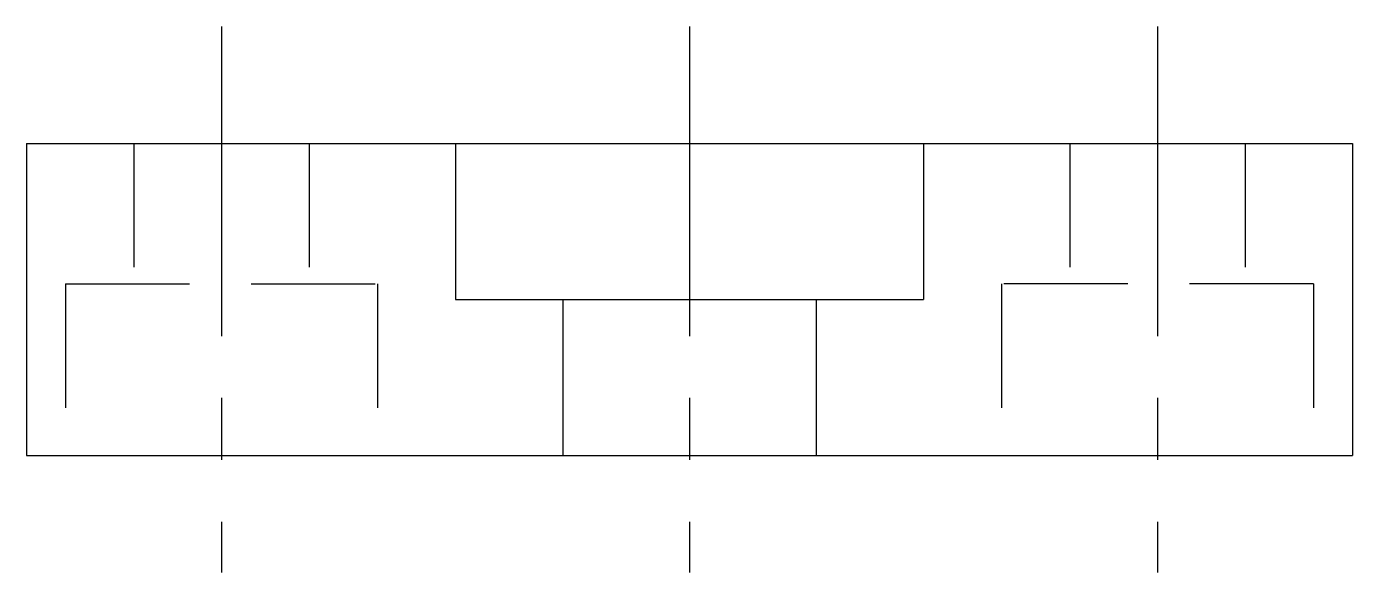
# Model space of a CAD drawing. Extents: x 21 to 299, y 20 to 270.
# Drawn here: x 263.79 to 297.79, y 255.74 to 269.74 of the extents above.
import ezdxf

# ---------------------------------------------------------------- set-up
doc = ezdxf.new("R2010")
doc.units = 0
doc.header["$LTSCALE"] = 0.25
doc.linetypes.add('CENTER', pattern=[50.8, 31.75, -6.35, 6.35, -6.35])
doc.linetypes.add('DASHED', pattern=[19.05, 12.7, -6.35])
doc.layers.get('0').update_dxf_attribs({"linetype": 'CONTINUOUS'})
doc.layers.add('CENTER', color=1, linetype='CENTER')

msp = doc.modelspace()

# ---------------------------------------------------------------- linework, layer by layer
for p, q in [((263.785752, 266.744637), (297.785752, 266.744637)), ((263.785752, 266.744637), (263.785752, 258.744637)), ((274.785752, 266.744637), (274.785752, 262.744637)), ((286.785752, 266.744637), (286.785752, 262.744637)), ((297.785752, 266.744637), (297.785752, 258.744637)), ((274.785752, 262.744637), (286.785752, 262.744637)), ((277.535752, 262.744637), (277.535752, 258.744637)), ((284.035752, 262.744637), (284.035752, 258.744637)), ((263.785752, 258.744637), (297.785752, 258.744637))]:
    msp.add_line(p, q)
at = {"color": 3, "linetype": 'DASHED'}
for p, q in [((266.535752, 266.744637), (266.535752, 263.144636)), ((271.035752, 266.744637), (271.035752, 263.144636)), ((290.535752, 266.744637), (290.535752, 263.144636)), ((295.035752, 266.744637), (295.035752, 263.144636)), ((264.785752, 263.144636), (272.785752, 263.144636)), ((264.785752, 263.144636), (264.785752, 258.744637)), ((272.785752, 263.144636), (272.785752, 258.744637)), ((296.785752, 263.144636), (288.785752, 263.144636)), ((288.785752, 263.144636), (288.785752, 258.744637)), ((296.785752, 263.144636), (296.785752, 258.744637))]:
    msp.add_line(p, q, dxfattribs=at)
at = {"layer": 'CENTER', "color": 1, "linetype": 'CENTER'}
for p, q in [((268.785752, 269.744637), (268.785752, 255.744637)), ((280.785752, 269.744637), (280.785752, 255.744637)), ((292.785752, 269.744637), (292.785752, 255.744637))]:
    msp.add_line(p, q, dxfattribs=at)

doc.saveas('drawing.dxf')
